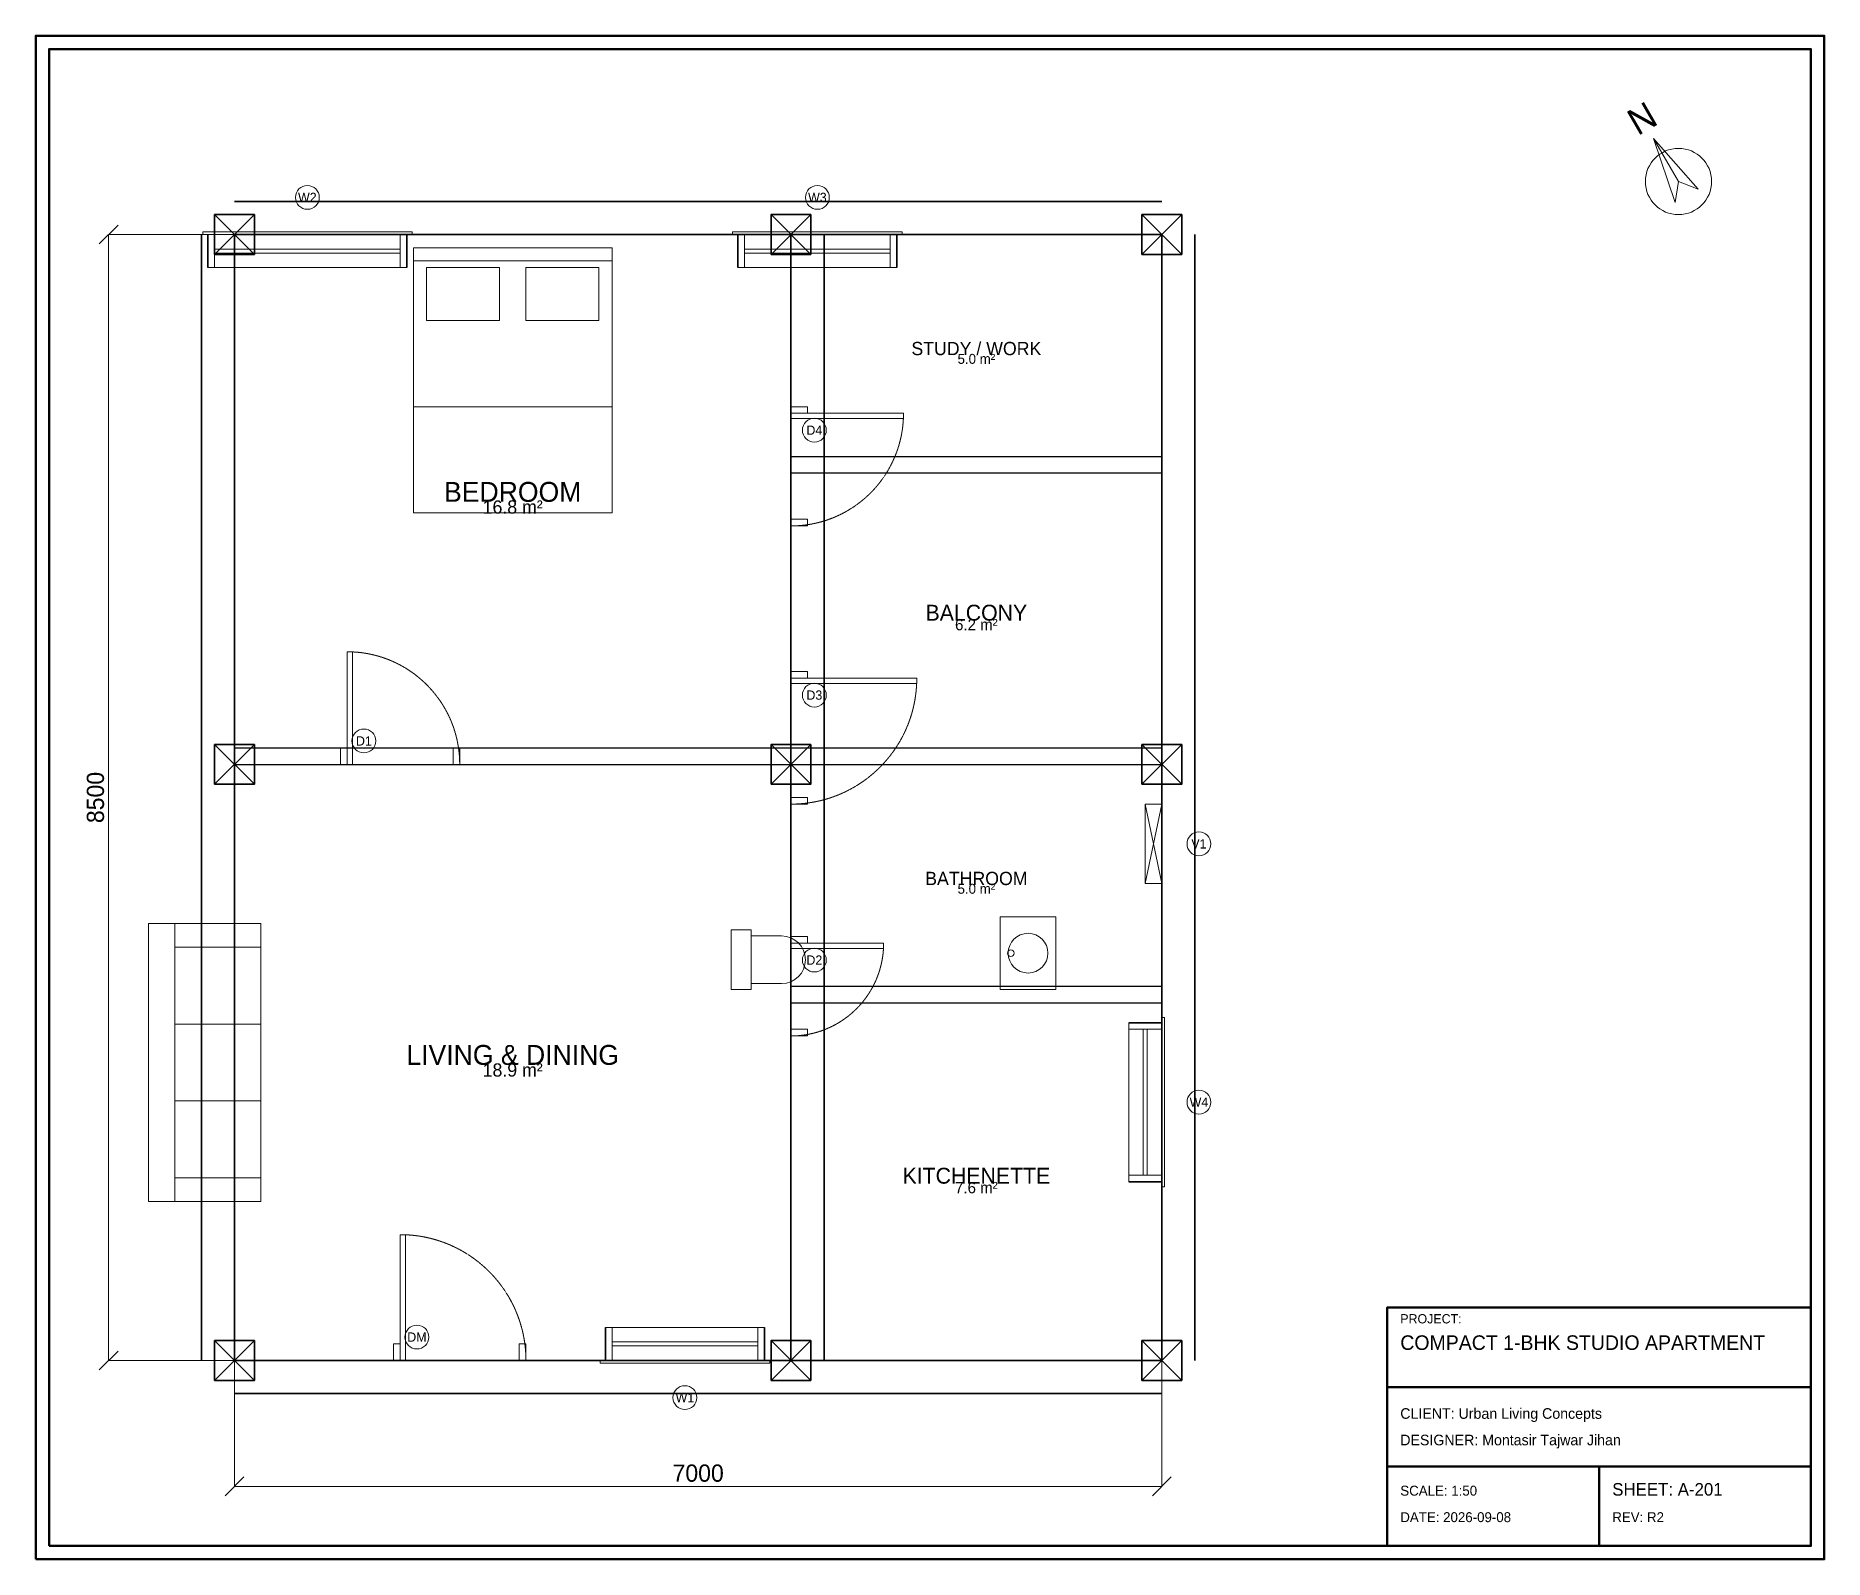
# Model space of a CAD drawing. Header units: millimetres. Extents: x -1500 to 12000, y -1500 to 10000.
import ezdxf
from ezdxf.enums import TextEntityAlignment as Align

# ---------------------------------------------------------------- set-up
doc = ezdxf.new("R2010")
doc.units = ezdxf.units.MM
doc.linetypes.add('DASHED', pattern=[1.524, 1.27, -0.254])
for name, color, linetype, lineweight in [('A-ANNO-DIMS', 1, 'Continuous', 13), ('A-ANNO-TEXT', 7, 'Continuous', 18), ('A-COLS', 1, 'Continuous', 35), ('A-DOOR', 2, 'Continuous', 18), ('A-FLOR-FIXT', 6, 'Continuous', 13), ('A-GLAZ', 5, 'Continuous', 18), ('A-TITL', 4, 'Continuous', 50), ('A-WALL-EXTR', 4, 'Continuous', 35), ('A-WALL-INTR', 3, 'Continuous', 25)]:
    doc.layers.add(name, color=color, linetype=linetype, lineweight=lineweight)
doc.styles.add('OpenSans', font='OpenSans-Regular.ttf')

# ---------------------------------------------------------------- blocks, each defined once
blk = doc.blocks.new('COLUMN_300x300')
at = {"layer": 'A-COLS'}
for p, q in [((-150, -150), (150, 150)), ((-150, 150), (150, -150))]:
    blk.add_line(p, q, dxfattribs=at)
blk.add_lwpolyline([(-150, -150), (150, -150), (150, 150), (-150, 150), (-150, -150)], close=True, dxfattribs=at)
blk = doc.blocks.new('DOOR_SINGLE_1000')
at = {"layer": 'A-DOOR'}
for points in [[(50, 0), (50, 950), (90, 950), (90, 0), (50, 0)], [(0, 0), (50, 0), (50, 125), (0, 125), (0, 0)], [(950, 0), (1000, 0), (1000, 125), (950, 125), (950, 0)]]:
    blk.add_lwpolyline(points, close=True, dxfattribs=at)
at = {"layer": 'A-DOOR', "linetype": 'DASHED'}
blk.add_arc((50, 0), 950, 0, 90, dxfattribs=at)
blk = doc.blocks.new('DOOR_SINGLE_900')
at = {"layer": 'A-DOOR'}
for points in [[(50, 0), (50, 850), (90, 850), (90, 0), (50, 0)], [(0, 0), (50, 0), (50, 125), (0, 125), (0, 0)], [(850, 0), (900, 0), (900, 125), (850, 125), (850, 0)]]:
    blk.add_lwpolyline(points, close=True, dxfattribs=at)
at = {"layer": 'A-DOOR', "linetype": 'DASHED'}
blk.add_arc((50, 0), 850, 0, 90, dxfattribs=at)
blk = doc.blocks.new('DOOR_SINGLE_750')
at = {"layer": 'A-DOOR'}
for points in [[(50, 0), (50, 700), (90, 700), (90, 0), (50, 0)], [(0, 0), (50, 0), (50, 125), (0, 125), (0, 0)], [(700, 0), (750, 0), (750, 125), (700, 125), (700, 0)]]:
    blk.add_lwpolyline(points, close=True, dxfattribs=at)
at = {"layer": 'A-DOOR', "linetype": 'DASHED'}
blk.add_arc((50, 0), 700, 0, 90, dxfattribs=at)
blk = doc.blocks.new('WINDOW_1200')
at = {"layer": 'A-GLAZ'}
for p, q in [((0, 250), (1200, 250)), ((50, 140), (1150, 140)), ((50, 110), (1150, 110))]:
    blk.add_line(p, q, dxfattribs=at)
for points in [[(0, 0), (50, 0), (50, 250), (0, 250), (0, 0)], [(1150, 0), (1200, 0), (1200, 250), (1150, 250), (1150, 0)], [(-40, -20), (1240, -20), (1240, 0), (-40, 0), (-40, -20)]]:
    blk.add_lwpolyline(points, close=True, dxfattribs=at)
at = {"layer": 'A-WALL-EXTR'}
for p, q in [((0, 0), (0, 250)), ((1200, 0), (1200, 250))]:
    blk.add_line(p, q, dxfattribs=at)
blk = doc.blocks.new('WINDOW_1500')
at = {"layer": 'A-GLAZ'}
for p, q in [((0, 250), (1500, 250)), ((50, 140), (1450, 140)), ((50, 110), (1450, 110))]:
    blk.add_line(p, q, dxfattribs=at)
for points in [[(0, 0), (50, 0), (50, 250), (0, 250), (0, 0)], [(1450, 0), (1500, 0), (1500, 250), (1450, 250), (1450, 0)], [(-40, -20), (1540, -20), (1540, 0), (-40, 0), (-40, -20)]]:
    blk.add_lwpolyline(points, close=True, dxfattribs=at)
at = {"layer": 'A-WALL-EXTR'}
for p, q in [((0, 0), (0, 250)), ((1500, 0), (1500, 250))]:
    blk.add_line(p, q, dxfattribs=at)
blk = doc.blocks.new('VENTILATOR_600')
at = {"layer": 'A-GLAZ'}
for p, q in [((0, 0), (600, 125)), ((0, 125), (600, 0))]:
    blk.add_line(p, q, dxfattribs=at)
blk.add_lwpolyline([(0, 0), (600, 0), (600, 125), (0, 125), (0, 0)], close=True, dxfattribs=at)
blk = doc.blocks.new('SOFA_3SEATER')
at = {"layer": 'A-FLOR-FIXT'}
for p, q in [((0, 650), (2100, 650)), ((760, 0), (760, 650)), ((1340, 0), (1340, 650))]:
    blk.add_line(p, q, dxfattribs=at)
for points in [[(0, 0), (2100, 0), (2100, 850), (0, 850), (0, 0)], [(0, 0), (180, 0), (180, 650), (0, 650), (0, 0)], [(1920, 0), (2100, 0), (2100, 650), (1920, 650), (1920, 0)]]:
    blk.add_lwpolyline(points, close=True, dxfattribs=at)
blk = doc.blocks.new('BED_QUEEN')
at = {"layer": 'A-FLOR-FIXT'}
blk.add_line((0, 800), (1500, 800), dxfattribs=at)
for points in [[(0, 0), (1500, 0), (1500, 2000), (0, 2000), (0, 0)], [(0, 1900), (1500, 1900), (1500, 2000), (0, 2000), (0, 1900)], [(100, 1450), (650, 1450), (650, 1850), (100, 1850), (100, 1450)], [(850, 1450), (1400, 1450), (1400, 1850), (850, 1850), (850, 1450)]]:
    blk.add_lwpolyline(points, close=True, dxfattribs=at)
blk = doc.blocks.new('TOILET_WC')
at = {"layer": 'A-FLOR-FIXT'}
for p, q in [((45, 270), (45, 500)), ((405, 270), (405, 500))]:
    blk.add_line(p, q, dxfattribs=at)
blk.add_lwpolyline([(0, 500), (450, 500), (450, 650), (0, 650), (0, 500)], close=True, dxfattribs=at)
blk.add_arc((225, 270), 180, 180, 360, dxfattribs=at)
blk = doc.blocks.new('WASH_BASIN')
at = {"layer": 'A-FLOR-FIXT'}
blk.add_lwpolyline([(0, 0), (550, 0), (550, 420), (0, 420), (0, 0)], close=True, dxfattribs=at)
for centre, radius in [((275, 210), 150), ((275, 340), 25)]:
    blk.add_circle(centre, radius, dxfattribs=at)
blk = doc.blocks.new('NORTH_ARROW')
at = {"layer": 'A-ANNO-TEXT'}
for points in [[(0, 375), (-100, -125), (0, 0), (0, 375)], [(0, 375), (100, -125), (0, 0), (0, 375)]]:
    blk.add_lwpolyline(points, close=True, dxfattribs=at)
blk.add_circle((0, 0), 250, dxfattribs=at)
at = {"layer": 'A-ANNO-TEXT', "style": 'OpenSans'}
blk.add_text('N', height=200, dxfattribs=at).set_placement((0, 450), align=Align.CENTER)

msp = doc.modelspace()

# ---------------------------------------------------------------- linework, layer by layer
at = {"layer": 'A-ANNO-DIMS'}
for p, q in [((-1021, 8429), (-879, 8571)), ((-950, 0), (-950, 8500)), ((0, 8500), (-950, 8500)), ((-1021, -71), (-879, 71)), ((0, 0), (-950, 0)), ((0, 0), (0, -950)), ((7000, 0), (7000, -950)), ((-71, -1021), (71, -879)), ((6929, -1021), (7071, -879)), ((0, -950), (7000, -950))]:
    msp.add_line(p, q, dxfattribs=at)
at = {"layer": 'A-ANNO-TEXT'}
for centre in [(550, 8780), (4400, 8780), (4377, 7023), (4377, 5023), (977, 4677), (7280, 3900), (4377, 3023), (7280, 1950), (1377, 177), (3400, -280)]:
    msp.add_circle(centre, 90, dxfattribs=at)
at = {"layer": 'A-TITL'}
for p, q in [((8700, -200), (11900, -200)), ((8700, -800), (11900, -800)), ((10300, -1400), (10300, -800))]:
    msp.add_line(p, q, dxfattribs=at)
for points in [[(-1500, -1500), (12000, -1500), (12000, 10000), (-1500, 10000), (-1500, -1500)], [(-1400, -1400), (11900, -1400), (11900, 9900), (-1400, 9900), (-1400, -1400)], [(8700, -1400), (11900, -1400), (11900, 400), (8700, 400), (8700, -1400)]]:
    msp.add_lwpolyline(points, close=True, dxfattribs=at)
at = {"layer": 'A-WALL-EXTR'}
for p, q in [((0, 8750), (4200, 8750)), ((4200, 8750), (7000, 8750)), ((-250, 4500), (-250, 8500)), ((0, 8500), (4200, 8500)), ((0, 4500), (0, 8500)), ((4200, 4500), (4200, 8500)), ((4200, 8500), (7000, 8500)), ((4200, 6700), (4200, 8500)), ((4450, 4500), (4450, 8500)), ((4450, 6700), (4450, 8500)), ((7000, 6700), (7000, 8500)), ((7250, 6700), (7250, 8500)), ((4200, 4500), (4200, 6700)), ((4450, 4500), (4450, 6700)), ((7000, 4500), (7000, 6700)), ((7250, 4500), (7250, 6700)), ((-250, 0), (-250, 4500)), ((0, 0), (0, 4500)), ((4200, 0), (4200, 4500)), ((4200, 2700), (4200, 4500)), ((4450, 0), (4450, 4500)), ((4450, 2700), (4450, 4500)), ((7000, 2700), (7000, 4500)), ((7250, 2700), (7250, 4500)), ((4200, 0), (4200, 2700)), ((4450, 0), (4450, 2700)), ((7000, 0), (7000, 2700)), ((7250, 0), (7250, 2700)), ((0, 0), (4200, 0)), ((4200, 0), (7000, 0)), ((0, -250), (4200, -250)), ((4200, -250), (7000, -250))]:
    msp.add_line(p, q, dxfattribs=at)
at = {"layer": 'A-WALL-INTR'}
for p, q in [((4200, 6825), (7000, 6825)), ((4200, 6700), (7000, 6700)), ((0, 4625), (4200, 4625)), ((4200, 4625), (7000, 4625)), ((0, 4500), (4200, 4500)), ((4200, 4500), (7000, 4500)), ((4200, 2825), (7000, 2825)), ((4200, 2700), (7000, 2700))]:
    msp.add_line(p, q, dxfattribs=at)

# ---------------------------------------------------------------- block references
at = {"layer": 'A-ANNO-TEXT', "rotation": 30}
msp.add_blockref('NORTH_ARROW', (10900, 8900), dxfattribs=at)
at = {"layer": 'A-COLS'}
for p in [(0, 8500), (4200, 8500), (7000, 8500), (0, 4500), (4200, 4500), (7000, 4500), (0, 0), (4200, 0), (7000, 0)]:
    msp.add_blockref('COLUMN_300x300', p, dxfattribs=at)
at = {"layer": 'A-DOOR', "rotation": 270}
for name, p in [('DOOR_SINGLE_900', (4200, 7200)), ('DOOR_SINGLE_1000', (4200, 5200)), ('DOOR_SINGLE_750', (4200, 3200))]:
    msp.add_blockref(name, p, dxfattribs=at)
at = {"layer": 'A-DOOR'}
for name, p in [('DOOR_SINGLE_900', (800, 4500)), ('DOOR_SINGLE_1000', (1200, 0))]:
    msp.add_blockref(name, p, dxfattribs=at)
at = {"layer": 'A-FLOR-FIXT'}
msp.add_blockref('BED_QUEEN', (1350, 6400), dxfattribs=at)
at = {"layer": 'A-FLOR-FIXT', "rotation": 90}
for name, p in [('SOFA_3SEATER', (200, 1200)), ('TOILET_WC', (4400, 2800)), ('WASH_BASIN', (6200, 2800))]:
    msp.add_blockref(name, p, dxfattribs=at)
at = {"layer": 'A-GLAZ'}
for name, p, rotation in [('WINDOW_1500', (1300, 8500), 180), ('WINDOW_1200', (5000, 8500), 180), ('VENTILATOR_600', (7000, 3600), 90), ('WINDOW_1200', (7000, 1350), 90)]:
    msp.add_blockref(name, p, dxfattribs=dict(at, rotation=rotation))
msp.add_blockref('WINDOW_1200', (2800, 0), dxfattribs=at)

# ---------------------------------------------------------------- texts
at = {"layer": 'A-ANNO-TEXT'}
for s, height, p in [('W2', 70, (550, 8780)), ('W3', 70, (4400, 8780)), ('STUDY / WORK', 100, (5600, 7639)), ('5.0 m²', 75, (5600, 7561)), ('D4', 70, (4377, 7023)), ('BEDROOM', 150, (2100, 6557)), ('16.8 m²', 100, (2100, 6443)), ('BALCONY', 120, (5600, 5645)), ('6.2 m²', 85, (5600, 5555)), ('D3', 70, (4377, 5023)), ('D1', 70, (977, 4677)), ('V1', 70, (7280, 3900)), ('BATHROOM', 100, (5600, 3639)), ('5.0 m²', 75, (5600, 3561)), ('D2', 70, (4377, 3023)), ('LIVING & DINING', 150, (2100, 2307)), ('18.9 m²', 100, (2100, 2193)), ('W4', 70, (7280, 1950)), ('KITCHENETTE', 120, (5600, 1395)), ('7.6 m²', 85, (5600, 1305)), ('DM', 70, (1377, 177)), ('W1', 70, (3400, -280)), ('7000', 130, (3500, -850))]:
    msp.add_text(s, height=height, dxfattribs=at).set_placement(p, align=Align.MIDDLE_CENTER)
msp.add_text('8500', height=130, rotation=90, dxfattribs=at).set_placement((-1050, 4250), align=Align.MIDDLE_CENTER)
for s, height, p in [('PROJECT:', 70, (8800, 280)), ('COMPACT 1-BHK STUDIO APARTMENT', 110, (8800, 80)), ('CLIENT: Urban Living Concepts', 80, (8800, -440)), ('DESIGNER: Montasir Tajwar Jihan', 80, (8800, -640)), ('SCALE: 1:50', 75, (8800, -1020)), ('SHEET: A-201', 95, (10400, -1020)), ('DATE: 2026-09-08', 75, (8800, -1220)), ('REV: R2', 75, (10400, -1220))]:
    msp.add_text(s, height=height, dxfattribs=at).set_placement(p)

doc.saveas('drawing.dxf')
